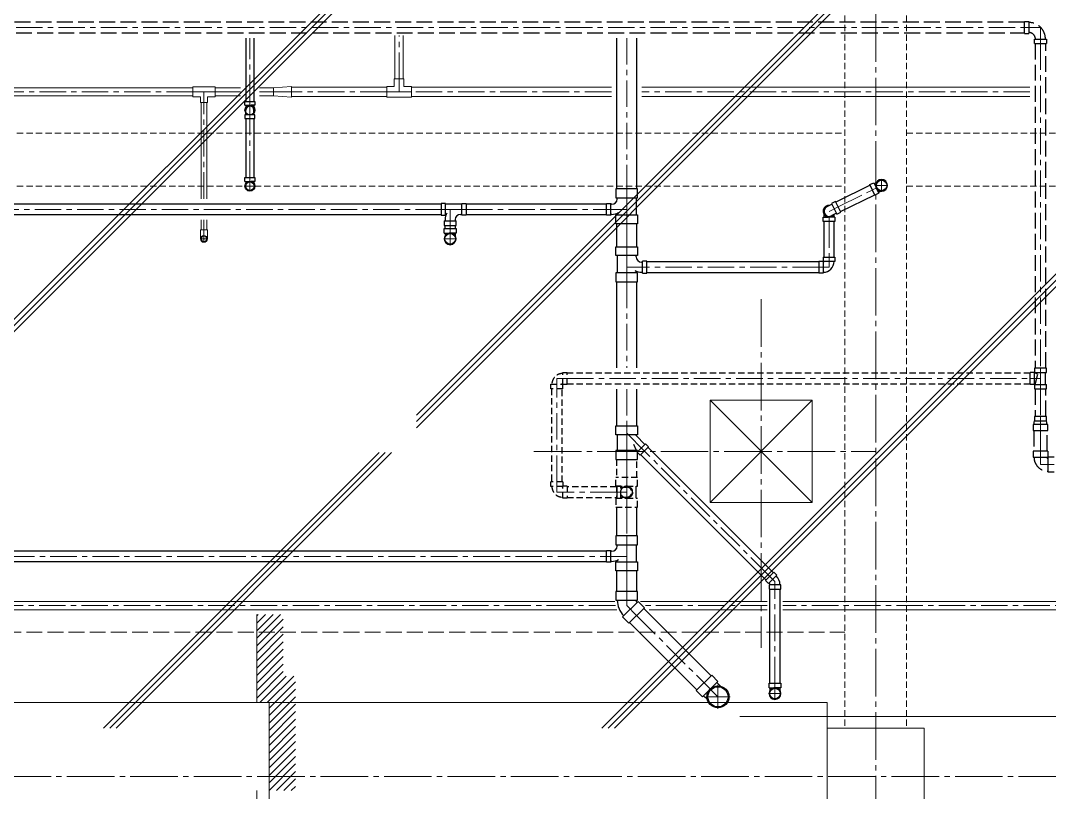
# Model space of a CAD drawing. Units: millimetres at full size. Extents: x -12803 to 120774, y -9413 to 101127.
# Drawn here: x 7895 to 13734, y 80592 to 84972 of the extents above; entities that cross this region are included whole.
import ezdxf

# ---------------------------------------------------------------- set-up
doc = ezdxf.new("R2010")
doc.units = ezdxf.units.MM
doc.header["$LTSCALE"] = 30
for name, pattern in [('CHAIN1', [8, 5, -1, 1, -1]), ('CHAIN2', [12, 9, -1, 1, -1]), ('DASHED1', [1.8, 1.2, -0.6]), ('DASHED3', [4, 3, -1])]:
    doc.linetypes.add(name, pattern=pattern)
for name, color, linetype, lineweight in [('0-1_1-2', 7, 'Continuous', 15), ('0-9_1-1', 7, 'CHAIN2', 15), ('3-1_1-10', 7, 'Continuous', 15), ('8-0_9-1', 7, 'Continuous', 15), ('9-1_配管－汚水１：硬質塩ビ管（ＤＶ）', 2, 'Continuous', 30), ('9-2_配管－給湯１２：ＨＴＬＰ（ＵＸ）', 3, 'Continuous', 20), ('9-3_配管－給水３：ＶＬＰ(ＶＤ)', 7, 'Continuous', 15)]:
    doc.layers.add(name, color=color, linetype=linetype, lineweight=lineweight)

msp = doc.modelspace()

# ---------------------------------------------------------------- linework, layer by layer
at = {"layer": '0-1_1-2', "linetype": 'DASHED1'}
for p, q in [((12573.23, 88457.27), (12573.23, 80957.27)), ((12923.23, 88457.27), (12923.23, 80957.27)), ((6848.23, 84332.27), (12573.23, 84332.27)), ((12923.23, 84332.27), (18573.23, 84332.27)), ((6848.23, 84032.27), (12573.23, 84032.27)), ((12923.23, 84032.27), (18573.23, 84032.27))]:
    msp.add_line(p, q, dxfattribs=at)
at = {"layer": '0-1_1-2'}
for p, q in [((11808.23, 82817.27), (12388.23, 82237.27)), ((11808.23, 82237.27), (12388.23, 82237.27)), ((6848.23, 81102.27), (12473.23, 81102.27)), ((12473.23, 81102.27), (12473.23, 80407.27)), ((12473.23, 81022.27), (22528.23, 81022.27))]:
    msp.add_line(p, q, dxfattribs=at)
at = {"layer": '0-1_1-2', "linetype": 'DASHED3'}
msp.add_line((6848.23, 81502.27), (12573.23, 81502.27), dxfattribs=at)
at = {"layer": '0-1_1-2'}
for points in [[(11808.23, 82817.27), (12388.23, 82817.27), (12388.23, 82237.27)], [(11808.23, 82817.27), (11808.23, 82237.27), (12388.23, 82817.27)], [(12473.23, 80957.27), (13023.23, 80957.27), (13023.23, 80407.27)]]:
    msp.add_lwpolyline(points, dxfattribs=at)
at = {"layer": '0-9_1-1'}
for p, q in [((12748.23, 93287.27), (12748.23, 74432.27)), ((12098.23, 83389.97), (12098.23, 81411.73)), ((10808.23, 82527.27), (12748.23, 82527.27)), ((-3001.77, 80682.27), (42248.23, 80682.27))]:
    msp.add_line(p, q, dxfattribs=at)
at = {"layer": '3-1_1-10'}
for p, q in [((1023.23, 76407.27), (13248.23, 88632.27)), ((1023.23, 76371.91), (13283.58, 88632.27)), ((4433.23, 79852.62), (13212.87, 88632.27)), ((10141.39, 82732.35), (15311.01, 87901.98)), ((10141.39, 82697), (15311.01, 87866.63)), ((10141.39, 82661.64), (15311.01, 87831.27)), ((11194.73, 80957.27), (15656.04, 85418.59)), ((11230.08, 80957.27), (15691.4, 85418.59)), ((11265.44, 80957.27), (15726.76, 85418.59)), ((8366.3, 80957.27), (9929.53, 82520.5)), ((8401.65, 80957.27), (9964.89, 82520.5)), ((8437.01, 80957.27), (10000.25, 82520.5)), ((9235.87, 81602.27), (9235.87, 81102.27)), ((9235.87, 81467.08), (9371.05, 81602.27)), ((9235.87, 81509.51), (9328.63, 81602.27)), ((9235.87, 81551.94), (9286.2, 81602.27)), ((9235.87, 81594.36), (9243.77, 81602.27)), ((9235.87, 81424.66), (9385.87, 81574.66)), ((9235.87, 81382.23), (9385.87, 81532.23)), ((9235.87, 81339.8), (9385.87, 81489.8)), ((9235.87, 81297.38), (9385.87, 81447.38)), ((9235.87, 81254.95), (9385.87, 81404.95)), ((9235.87, 81212.52), (9385.87, 81362.52)), ((9235.87, 81170.1), (9385.87, 81320.1)), ((9235.87, 81127.67), (9385.87, 81277.67)), ((9252.89, 81102.27), (9402.89, 81252.27)), ((9295.32, 81102.27), (9445.32, 81252.27)), ((9305.87, 81070.39), (9455.87, 81220.39)), ((9305.87, 81027.97), (9455.87, 81177.97)), ((9305.87, 80985.54), (9455.87, 81135.54)), ((9305.87, 81102.27), (9305.87, 80602.27)), ((9305.87, 80943.11), (9455.87, 81093.11)), ((9305.87, 80900.69), (9455.87, 81050.69)), ((9305.87, 80858.26), (9455.87, 81008.26)), ((9305.87, 80815.83), (9455.87, 80965.83)), ((9305.87, 80773.41), (9455.87, 80923.41)), ((9305.87, 80730.98), (9455.87, 80880.98)), ((9305.87, 80688.55), (9455.87, 80838.55)), ((9305.87, 80646.13), (9455.87, 80796.13)), ((9305.87, 80603.7), (9455.87, 80753.7)), ((9346.86, 80602.27), (9455.87, 80711.28)), ((9389.29, 80602.27), (9455.87, 80668.85)), ((9235.87, 80352.27), (9235.87, 80602.27)), ((9305.87, 80352.27), (9305.87, 80602.27)), ((9431.71, 80602.27), (9455.87, 80626.42))]:
    msp.add_line(p, q, dxfattribs=at)
at = {"layer": '8-0_9-1'}
for p, q in [((11977.09, 81023.52), (12772.5, 81023.52)), ((11978.49, 81022.12), (12771.1, 81022.12))]:
    msp.add_line(p, q, dxfattribs=at)
at = {"layer": '9-1_配管－汚水１：硬質塩ビ管（ＤＶ）', "linetype": 'DASHED3'}
for p, q in [((13591.88, 84962.27), (1870.23, 84962.27)), ((13616.88, 84965.77), (13616.88, 84898.77)), ((1870.23, 84902.27), (13591.88, 84902.27)), ((13591.88, 84898.77), (13616.88, 84898.77)), ((13649.38, 84841.27), (13716.38, 84841.27)), ((13652.88, 84841.27), (13652.88, 82999.82)), ((13712.88, 82999.82), (13712.88, 84841.27)), ((13649.38, 82974.32), (13623.88, 82974.32)), ((13649.38, 82906.82), (13649.38, 82974.82)), ((13649.38, 82974.82), (13664.17, 82966.96)), ((13654.28, 82913.52), (13668.64, 82965.16)), ((13711.48, 82906.82), (13711.48, 82974.82)), ((13649.38, 82906.82), (13649.38, 82881.82)), ((13649.38, 82906.82), (13716.38, 82906.82)), ((13654.28, 82906.82), (13654.28, 82913.52)), ((13716.38, 82881.82), (13716.38, 82906.82)), ((13649.38, 82881.82), (13716.38, 82881.82)), ((13652.88, 82881.82), (13652.88, 82725.25)), ((13712.88, 82725.25), (13712.88, 82881.82)), ((13645.38, 82680.25), (13649.38, 82700.25)), ((13720.38, 82680.25), (13716.38, 82700.25)), ((13644.88, 82645.25), (13644.88, 82529)), ((13720.88, 82529), (13720.88, 82645.25)), ((13724.38, 82529), (13724.38, 82494)), ((13641.38, 82494), (13724.38, 82494))]:
    msp.add_line(p, q, dxfattribs=at)
at = {"layer": '9-1_配管－汚水１：硬質塩ビ管（ＤＶ）', "color": 7, "linetype": 'CHAIN1', "lineweight": 15}
for p, q in [((1870.23, 84932.27), (13591.88, 84932.27)), ((13591.88, 84932.27), (13682.88, 84932.27)), ((13682.88, 84841.27), (13682.88, 84932.27)), ((9196.9, 84513.07), (9196.9, 84872.27)), ((11334.87, 84872.27), (11334.87, 84016.54)), ((13682.88, 84841.27), (13682.88, 82999.82)), ((9196.9, 84513.07), (9196.9, 84464.07)), ((9196.9, 84492.07), (9196.9, 84492.87)), ((9168.1, 84464.07), (9168.9, 84464.07)), ((9196.9, 84415.07), (9196.9, 84464.07)), ((9224.9, 84464.07), (9225.7, 84464.07)), ((9196.9, 84081.27), (9196.9, 84415.07)), ((9196.9, 84081.27), (9196.9, 84032.27)), ((9168.1, 84032.27), (9225.7, 84032.27)), ((9196.9, 84003.47), (9196.9, 84061.07)), ((11334.87, 84016.54), (11334.87, 83900.54)), ((12729.21, 84010.6), (12754.32, 84022.99)), ((12745.23, 84036.27), (12817.23, 84036.27)), ((12781.23, 84000.27), (12781.23, 84072.27)), ((12535.24, 83914.88), (12729.21, 84010.6)), ((7256.23, 83900.54), (10282.23, 83900.54)), ((10282.23, 83900.54), (10333.23, 83900.54)), ((10424.23, 83900.54), (10333.23, 83900.54)), ((10333.23, 83809.54), (10333.23, 83900.54)), ((10424.23, 83900.54), (11219.87, 83900.54)), ((11219.87, 83900.54), (11334.87, 83900.54)), ((11334.87, 83818.54), (11334.87, 83900.54)), ((12483.23, 83922.71), (12483.23, 83925.21)), ((12535.24, 83914.88), (12483.23, 83889.21)), ((12447.23, 83889.21), (12449.73, 83889.21)), ((12483.23, 83831.21), (12483.23, 83855.71)), ((12483.23, 83853.21), (12483.23, 83855.71)), ((10333.23, 83791.27), (10333.23, 83809.54)), ((10333.23, 83791.27), (10333.23, 83763.27)), ((11334.87, 83818.54), (11334.87, 83688.05)), ((12483.23, 83831.21), (12483.23, 83630.05)), ((10297.23, 83733.27), (10369.23, 83733.27)), ((10333.23, 83697.27), (10333.23, 83769.27)), ((11334.87, 83688.05), (11334.87, 83572.05)), ((12483.23, 83630.05), (12483.23, 83572.05)), ((11334.87, 83490.05), (11334.87, 83572.05)), ((11449.87, 83572.05), (11334.87, 83572.05)), ((12425.23, 83572.05), (11449.87, 83572.05)), ((12425.23, 83572.05), (12483.23, 83572.05)), ((11334.87, 83490.05), (11334.87, 83000.82)), ((13682.88, 82999.82), (13682.88, 82940.82)), ((10938.86, 82882.82), (10938.86, 82940.82)), ((10996.86, 82940.82), (10938.86, 82940.82)), ((10996.86, 82940.82), (13623.88, 82940.82)), ((13623.88, 82940.82), (13682.88, 82940.82)), ((13682.88, 82881.82), (13682.88, 82940.82)), ((10938.86, 82353.86), (10938.86, 82882.82)), ((11334.87, 82880.82), (11334.87, 82671.91)), ((13682.88, 82881.82), (13682.88, 82725.25)), ((11334.87, 82671.91), (11334.87, 82629.91)), ((13682.88, 82725.25), (13682.88, 82685.25)), ((13682.88, 82645.25), (13682.88, 82685.25)), ((11334.87, 82481.91), (11334.87, 82629.91)), ((11435.98, 82528.79), (11334.87, 82629.91)), ((13682.88, 82645.25), (13682.88, 82529)), ((12145.82, 81818.96), (11435.98, 82528.79)), ((13682.88, 82529), (13682.88, 82452)), ((11334.87, 82481.91), (11334.87, 82379.86)), ((13759.88, 82452), (13682.88, 82452)), ((11334.87, 82379.86), (11334.87, 82295.86)), ((10938.86, 82353.86), (10938.86, 82295.86)), ((10996.86, 82295.86), (10938.86, 82295.86)), ((11276.87, 82295.86), (10996.86, 82295.86)), ((11276.87, 82295.86), (11334.87, 82295.86)), ((11334.87, 82210.86), (11334.87, 82295.86)), ((11334.87, 82210.86), (11334.87, 82047.73)), ((11334.87, 82047.73), (11334.87, 81931.73)), ((7584.23, 81931.73), (11219.87, 81931.73)), ((11219.87, 81931.73), (11334.87, 81931.73)), ((11334.87, 81849.73), (11334.87, 81931.73)), ((11334.87, 81849.73), (11334.87, 81732.79)), ((12145.82, 81818.96), (12176.23, 81788.55)), ((12176.23, 81745.55), (12176.23, 81788.55)), ((12176.23, 81211.27), (12176.23, 81745.55)), ((11334.87, 81732.79), (11334.87, 81652.79)), ((11391.44, 81596.22), (11334.87, 81652.79)), ((11391.44, 81596.22), (11773.85, 81213.81)), ((11773.85, 81213.81), (11853.05, 81134.61)), ((11853.05, 81066.21), (11853.05, 81203.01)), ((12176.23, 81211.27), (12176.23, 81183.27)), ((12176.23, 81117.27), (12176.23, 81189.27)), ((11784.65, 81134.61), (11921.45, 81134.61)), ((12140.23, 81153.27), (12212.23, 81153.27))]:
    msp.add_line(p, q, dxfattribs=at)
at = {"layer": '9-1_配管－汚水１：硬質塩ビ管（ＤＶ）'}
for p, q in [((9172.9, 84872.27), (9172.9, 84513.07)), ((9220.9, 84513.07), (9220.9, 84872.27)), ((11277.87, 84872.27), (11277.87, 84016.54)), ((11391.87, 84016.54), (11391.87, 84872.27)), ((9168.9, 84491.07), (9168.9, 84513.07)), ((9168.9, 84491.07), (9189.48, 84491.07)), ((9174.4, 84491.07), (9174.4, 84480.74)), ((9224.9, 84491.07), (9204.31, 84491.07)), ((9219.4, 84491.07), (9219.4, 84480.74)), ((9174.4, 84437.07), (9174.4, 84464.07)), ((9219.4, 84437.07), (9219.4, 84464.07)), ((9172.9, 84415.07), (9172.9, 84081.27)), ((9220.9, 84081.27), (9220.9, 84415.07)), ((9168.9, 84059.27), (9168.9, 84081.27)), ((9168.9, 84059.27), (9189.48, 84059.27)), ((9174.4, 84059.27), (9174.4, 84048.93)), ((9224.9, 84059.27), (9204.31, 84059.27)), ((9219.4, 84059.27), (9219.4, 84048.93)), ((12715.94, 84037.5), (12521.96, 83941.78)), ((12736.81, 84051.7), (12750.36, 84024.25)), ((12739.02, 84047.22), (12752.83, 84054.03)), ((12766.46, 83991.62), (12752.91, 84019.08)), ((11280.97, 83958.98), (11280.97, 83966.54)), ((11388.77, 83966.54), (11388.77, 83868.54)), ((12548.51, 83887.98), (12742.49, 83983.7)), ((12766.46, 83991.62), (12744.04, 83980.56)), ((12764.25, 83996.11), (12778.05, 84002.92)), ((10282.23, 83930.54), (7256.23, 83930.54)), ((10399.23, 83929.14), (10307.23, 83929.14)), ((11219.87, 83930.54), (10424.23, 83930.54)), ((11244.87, 83867.04), (11244.87, 83934.04)), ((11251.05, 83929.06), (11244.87, 83929.06)), ((12500.21, 83929.37), (12470.61, 83914.77)), ((7256.23, 83870.54), (10282.23, 83870.54)), ((10304.55, 83842.13), (10304.55, 83834.54)), ((10307.23, 83871.94), (10310.87, 83871.94)), ((10361.75, 83842.02), (10361.75, 83834.54)), ((10391.67, 83871.94), (10399.23, 83871.94)), ((10424.23, 83870.54), (11219.87, 83870.54)), ((11251.15, 83871.87), (11244.87, 83871.87)), ((11280.97, 83868.54), (11280.97, 83878.18)), ((12449.73, 83856.21), (12477.46, 83856.21)), ((12454.73, 83856.21), (12454.73, 83871.61)), ((12516.73, 83856.21), (12488.99, 83856.21)), ((12525.43, 83878.26), (12495.84, 83863.66)), ((12511.73, 83856.21), (12511.73, 83871.5)), ((12516.73, 83856.21), (12516.73, 83831.21)), ((10299.73, 83834.54), (10366.73, 83834.54)), ((10299.73, 83766.27), (10299.73, 83791.27)), ((10303.23, 83809.54), (10303.23, 83791.27)), ((10363.23, 83791.27), (10363.23, 83809.54)), ((11277.87, 83818.54), (11277.87, 83688.05)), ((11391.87, 83688.05), (11391.87, 83818.54)), ((12453.23, 83831.21), (12453.23, 83630.05)), ((12513.23, 83630.05), (12513.23, 83831.21)), ((10299.73, 83766.27), (10327.46, 83766.27)), ((10304.73, 83766.27), (10304.73, 83750.87)), ((10366.73, 83766.27), (10338.99, 83766.27)), ((10361.73, 83766.27), (10361.73, 83750.87)), ((11280.97, 83638.05), (11280.97, 83540.05)), ((11388.77, 83630.49), (11388.77, 83638.05)), ((12449.73, 83630.05), (12449.73, 83605.05)), ((11388.77, 83540.05), (11388.77, 83549.7)), ((11418.69, 83600.57), (11424.87, 83600.57)), ((11424.87, 83538.55), (11424.87, 83605.55)), ((12425.23, 83602.05), (11449.87, 83602.05)), ((12425.23, 83605.55), (12425.23, 83538.55)), ((12516.73, 83605.05), (12449.73, 83605.05)), ((11277.87, 83490.05), (11277.87, 83000.82)), ((11391.87, 83000.82), (11391.87, 83490.05)), ((11418.58, 83543.38), (11424.87, 83543.38)), ((11449.87, 83542.05), (12425.23, 83542.05)), ((11277.87, 82880.82), (11277.87, 82671.91)), ((11391.87, 82671.91), (11391.87, 82880.82)), ((11280.97, 82621.91), (11280.97, 82531.91)), ((11388.77, 82616.46), (11388.77, 82621.91)), ((11438.53, 82566.7), (11388.77, 82616.46)), ((11388.77, 82535.56), (11376.27, 82565.74)), ((11394.62, 82522.78), (11441.99, 82570.16)), ((11388.77, 82531.91), (11388.77, 82535.56)), ((11398.08, 82526.25), (11388.77, 82535.56)), ((11414.77, 82507.58), (12124.61, 81797.74)), ((12167.03, 81840.17), (11457.2, 82550.01)), ((11277.87, 82210.86), (11277.87, 82047.73)), ((11391.87, 82047.73), (11391.87, 82210.86)), ((11280.97, 81990.17), (11280.97, 81997.73)), ((11388.77, 81997.73), (11388.77, 81899.73)), ((11219.87, 81961.73), (7584.23, 81961.73)), ((11244.87, 81898.23), (11244.87, 81965.23)), ((11251.05, 81960.25), (11244.87, 81960.25)), ((7584.23, 81901.73), (11219.87, 81901.73)), ((11251.15, 81903.05), (11244.87, 81903.05)), ((11280.97, 81899.73), (11280.97, 81909.37)), ((11277.87, 81849.73), (11277.87, 81732.79)), ((11391.87, 81732.79), (11391.87, 81849.73)), ((12146.23, 81745.55), (12146.23, 81211.27)), ((12206.23, 81211.27), (12206.23, 81745.55)), ((11814.16, 81254.11), (11431.74, 81636.53)), ((11351.13, 81555.92), (11733.55, 81173.5)), ((11853.05, 81222.29), (11809.21, 81178.45)), ((11846.68, 81215.93), (11867.78, 81194.84)), ((11765.37, 81134.61), (11730.01, 81169.97)), ((11765.37, 81134.61), (11809.21, 81178.45)), ((12142.73, 81186.27), (12142.73, 81211.27)), ((12142.73, 81186.27), (12170.46, 81186.27)), ((12147.73, 81186.27), (12147.73, 81170.87)), ((12209.73, 81186.27), (12181.99, 81186.27)), ((12204.73, 81186.27), (12204.73, 81170.87)), ((11771.73, 81140.98), (11792.82, 81119.88))]:
    msp.add_line(p, q, dxfattribs=at)
at = {"layer": '9-1_配管－汚水１：硬質塩ビ管（ＤＶ）', "linetype": 'DASHED1'}
for p, q in [((10996.86, 82907.32), (10996.86, 82974.32)), ((13623.88, 82970.82), (10996.86, 82970.82)), ((10905.36, 82907.82), (10972.36, 82907.82)), ((10972.36, 82882.82), (10972.36, 82907.82)), ((10996.86, 82910.82), (13623.88, 82910.82)), ((10908.86, 82882.82), (10908.86, 82353.86)), ((10968.86, 82353.86), (10968.86, 82882.82)), ((11277.87, 82481.91), (11277.87, 82379.86)), ((11391.87, 82379.86), (11391.87, 82481.91)), ((11396.87, 82379.86), (11272.87, 82379.86)), ((11272.87, 82329.86), (11272.87, 82379.86)), ((11396.87, 82329.86), (11396.87, 82379.86)), ((10972.36, 82353.86), (10905.36, 82353.86)), ((10996.86, 82329.36), (10971.86, 82329.36)), ((10971.86, 82262.36), (10971.86, 82329.36)), ((11276.87, 82325.86), (10996.86, 82325.86)), ((11272.87, 82329.86), (11334.87, 82329.86)), ((11280.97, 82295.86), (11280.97, 82329.86)), ((11301.87, 82324.36), (11334.87, 82324.36)), ((11334.87, 82329.86), (11396.87, 82329.86)), ((11388.77, 82295.86), (11388.77, 82329.86)), ((10996.86, 82265.86), (11276.87, 82265.86)), ((11280.97, 82260.86), (11280.97, 82295.86)), ((11301.87, 82267.36), (11334.87, 82267.36)), ((11388.77, 82260.86), (11388.77, 82295.86)), ((11272.87, 82260.86), (11272.87, 82210.86)), ((11272.87, 82260.86), (11334.87, 82260.86)), ((11272.87, 82210.86), (11396.87, 82210.86)), ((11334.87, 82260.86), (11396.87, 82260.86)), ((11396.87, 82210.86), (11396.87, 82260.86))]:
    msp.add_line(p, q, dxfattribs=at)
at = {"layer": '9-1_配管－汚水１：硬質塩ビ管（ＤＶ）', "linetype": 'DASHED3'}
for points in [[(13591.88, 84898.77), (13591.88, 84965.77), (13616.88, 84965.77)], [(13649.38, 84841.27), (13649.38, 84866.27), (13716.38, 84866.27), (13716.38, 84841.27)], [(13649.38, 82907.32), (13623.88, 82907.32), (13623.88, 82974.32)], [(13716.38, 82999.82), (13649.38, 82999.82), (13649.38, 82974.82)], [(13649.38, 82974.82), (13716.38, 82974.82), (13716.38, 82999.82)], [(13724.38, 82529), (13641.38, 82529), (13641.38, 82494)], [(13759.88, 82493.5), (13724.88, 82493.5), (13724.88, 82410.5), (13759.88, 82410.5)]]:
    msp.add_lwpolyline(points, dxfattribs=at)
at = {"layer": '9-1_配管－汚水１：硬質塩ビ管（ＤＶ）'}
for points in [[(9168.9, 84513.07), (9224.9, 84513.07), (9224.9, 84491.07)], [(9168.9, 84081.27), (9224.9, 84081.27), (9224.9, 84059.27)], [(12744.04, 83980.56), (12714.39, 84040.64), (12736.81, 84051.7)], [(11244.87, 83867.04), (11219.87, 83867.04), (11219.87, 83934.04), (11244.87, 83934.04)], [(12516.73, 83831.21), (12449.73, 83831.21), (12449.73, 83856.21)], [(10299.73, 83834.54), (10299.73, 83809.54), (10366.73, 83809.54), (10366.73, 83834.54)], [(10299.73, 83791.27), (10366.73, 83791.27), (10366.73, 83766.27)], [(12449.73, 83630.05), (12516.73, 83630.05), (12516.73, 83605.05)], [(11424.87, 83538.55), (11449.87, 83538.55), (11449.87, 83605.55), (11424.87, 83605.55)], [(12425.23, 83605.55), (12450.23, 83605.55), (12450.23, 83538.55), (12425.23, 83538.55)], [(11394.62, 82522.78), (11412.29, 82505.11), (11459.67, 82552.48), (11441.99, 82570.16)], [(11244.87, 81898.23), (11219.87, 81898.23), (11219.87, 81965.23), (11244.87, 81965.23)], [(11730.01, 81169.97), (11817.69, 81257.65), (11853.05, 81222.29)], [(12142.73, 81211.27), (12209.73, 81211.27), (12209.73, 81186.27)]]:
    msp.add_lwpolyline(points, dxfattribs=at)
for points in [[(9168.9, 84415.07), (9224.9, 84415.07), (9224.9, 84437.07), (9168.9, 84437.07)], [(11396.87, 84016.54), (11272.87, 84016.54), (11272.87, 83966.54), (11396.87, 83966.54)], [(10282.23, 83934.04), (10282.23, 83867.04), (10307.23, 83867.04), (10307.23, 83934.04)], [(10424.23, 83934.04), (10424.23, 83867.04), (10399.23, 83867.04), (10399.23, 83934.04)], [(12550.06, 83884.84), (12520.41, 83944.92), (12498, 83933.86), (12527.64, 83873.77)], [(11396.87, 83818.54), (11272.87, 83818.54), (11272.87, 83868.54), (11396.87, 83868.54)], [(11272.87, 83688.05), (11396.87, 83688.05), (11396.87, 83638.05), (11272.87, 83638.05)], [(11272.87, 83490.05), (11396.87, 83490.05), (11396.87, 83540.05), (11272.87, 83540.05)], [(11272.87, 82671.91), (11396.87, 82671.91), (11396.87, 82621.91), (11272.87, 82621.91)], [(11272.87, 82481.91), (11396.87, 82481.91), (11396.87, 82531.91), (11272.87, 82531.91)], [(11396.87, 82047.73), (11272.87, 82047.73), (11272.87, 81997.73), (11396.87, 81997.73)], [(11396.87, 81849.73), (11272.87, 81849.73), (11272.87, 81899.73), (11396.87, 81899.73)], [(12122.13, 81795.27), (12140.07, 81777.34), (12187.44, 81824.71), (12169.51, 81842.64)], [(12209.73, 81745.55), (12209.73, 81770.91), (12142.73, 81770.91), (12142.73, 81745.55)], [(11272.87, 81732.79), (11272.87, 81682.19), (11396.87, 81682.19), (11396.87, 81732.79)], [(11435.28, 81640.06), (11399.5, 81675.84), (11311.81, 81588.16), (11347.59, 81552.38)]]:
    msp.add_lwpolyline(points, close=True, dxfattribs=at)
at = {"layer": '9-1_配管－汚水１：硬質塩ビ管（ＤＶ）', "linetype": 'DASHED1'}
for points in [[(10996.86, 82907.32), (10971.86, 82907.32), (10971.86, 82974.32), (10996.86, 82974.32)], [(10972.36, 82882.82), (10905.36, 82882.82), (10905.36, 82907.82)], [(10972.36, 82353.86), (10972.36, 82328.86), (10905.36, 82328.86), (10905.36, 82353.86)], [(10996.86, 82329.36), (10996.86, 82262.36), (10971.86, 82262.36)]]:
    msp.add_lwpolyline(points, dxfattribs=at)
at = {"layer": '9-1_配管－汚水１：硬質塩ビ管（ＤＶ）', "linetype": 'DASHED3'}
for points in [[(13724.38, 82645.25), (13724.38, 82680.25), (13641.38, 82680.25), (13641.38, 82645.25)], [(13716.38, 82700.25), (13716.38, 82725.25), (13649.38, 82725.25), (13649.38, 82700.25)]]:
    msp.add_lwpolyline(points, close=True, dxfattribs=at)
at = {"layer": '9-1_配管－汚水１：硬質塩ビ管（ＤＶ）', "linetype": 'DASHED1'}
msp.add_lwpolyline([(11276.87, 82329.36), (11276.87, 82262.36), (11301.87, 82262.36), (11301.87, 82329.36)], close=True, dxfattribs=at)
at = {"layer": '9-1_配管－汚水１：硬質塩ビ管（ＤＶ）'}
for centre, radius in [((9196.9, 84464.07), 28), ((9196.9, 84032.27), 28), ((9196.9, 84032.27), 24), ((12781.23, 84036.27), 30), ((10333.23, 83733.27), 30), ((11853.05, 81134.61), 62), ((11853.05, 81134.61), 57), ((12176.23, 81153.27), 30)]:
    msp.add_circle(centre, radius, dxfattribs=at)
at = {"layer": '9-1_配管－汚水１：硬質塩ビ管（ＤＶ）', "linetype": 'DASHED1'}
msp.add_circle((11334.87, 82295.86), 33.5, dxfattribs=at)
at = {"layer": '9-1_配管－汚水１：硬質塩ビ管（ＤＶ）', "linetype": 'DASHED3'}
for centre, radius, start, end in [((13616.88, 84866.27), 94.5, 0, 90), ((13616.88, 84866.27), 37.5, 0, 90), ((13724.88, 82494), 78.5, 180, 270), ((13724.88, 82494), 5.5, 180, 270)]:
    msp.add_arc(centre, radius, start, end, dxfattribs=at)
at = {"layer": '9-1_配管－汚水１：硬質塩ビ管（ＤＶ）'}
for centre, radius, start, end in [((9196.9, 84464.07), 28, 323.47251, 216.52749), ((9196.9, 84464.07), 22.5, 0, 180), ((12781.23, 84036.27), 33.5, 90, 180), ((12781.23, 84036.27), 33.5, 180, 270), ((12781.23, 84036.27), 33.5, 0, 90), ((12781.23, 84036.27), 33.5, 270, 0), ((11251.05, 83958.98), 29.92, 270, 0), ((12483.23, 83889.21), 33.5, 84.55786, 327.972), ((12483.23, 83889.21), 28.5, 116.26493, 296.26493), ((10379.35, 83842.13), 74.8, 150, 180), ((10391.67, 83842.02), 29.92, 90, 180), ((11251.15, 83946.67), 74.8, 270, 300), ((10333.23, 83733.27), 33.5, 90, 180), ((10333.23, 83733.27), 33.5, 180, 270), ((10333.23, 83733.27), 33.5, 0, 90), ((10333.23, 83733.27), 33.5, 270, 0), ((11418.69, 83630.49), 29.92, 180, 270), ((11418.58, 83618.18), 74.8, 240, 270), ((12450.23, 83605.05), 61.5, 270, 0), ((12450.23, 83605.05), 4.5, 270, 0), ((11251.05, 81990.17), 29.92, 270, 0), ((11251.15, 81977.85), 74.8, 270, 300), ((12132.77, 81770.55), 71.96, 0, 45), ((12132.77, 81770.55), 14.96, 0, 45), ((11407.29, 81682.79), 125.43, 180, 225), ((11407.29, 81682.79), 19.43, 180, 225), ((12176.23, 81153.27), 33.5, 0, 180), ((12176.23, 81153.27), 33.5, 180, 270), ((12176.23, 81153.27), 33.5, 270, 0)]:
    msp.add_arc(centre, radius, start, end, dxfattribs=at)
at = {"layer": '9-1_配管－汚水１：硬質塩ビ管（ＤＶ）', "linetype": 'DASHED1'}
for centre, radius, start, end in [((10971.86, 82907.82), 61.5, 90, 180), ((10971.86, 82907.82), 4.5, 90, 180), ((10971.86, 82328.86), 61.5, 180, 270), ((10971.86, 82328.86), 4.5, 180, 270), ((11334.87, 82295.86), 33.5, 238.29293, 121.70707), ((11334.87, 82295.86), 28.5, 270, 90)]:
    msp.add_arc(centre, radius, start, end, dxfattribs=at)
at = {"layer": '9-2_配管－給湯１２：ＨＴＬＰ（ＵＸ）'}
for p, q in [((11267.04, 81676.3), (7571.23, 81676.3)), ((7571.23, 81627.7), (11279.62, 81627.7)), ((12131.23, 81676.3), (11414.04, 81676.3)), ((11461.79, 81627.7), (12131.23, 81627.7)), ((15176.23, 81676.3), (12221.23, 81676.3)), ((12221.23, 81627.7), (15176.23, 81627.7))]:
    msp.add_line(p, q, dxfattribs=at)
at = {"layer": '9-2_配管－給湯１２：ＨＴＬＰ（ＵＸ）', "color": 7, "linetype": 'CHAIN1', "lineweight": 15}
for p, q in [((11270.71, 81652), (7571.23, 81652)), ((12131.23, 81652), (11438.34, 81652)), ((15176.23, 81652), (12221.23, 81652))]:
    msp.add_line(p, q, dxfattribs=at)
at = {"layer": '9-3_配管－給水３：ＶＬＰ(ＶＤ)'}
for p, q in [((10020.08, 84887.27), (10020.08, 84640.27)), ((10066.38, 84640.27), (10066.38, 84887.27)), ((10071.23, 84640.27), (10015.23, 84640.27)), ((10071.23, 84640.27), (10071.23, 84598.27)), ((8873.31, 84590.42), (6327.14, 84590.42)), ((6327.14, 84544.12), (8873.31, 84544.12)), ((8999.31, 84595.27), (8999.31, 84539.27)), ((9142.9, 84590.42), (8999.31, 84590.42)), ((8999.31, 84544.12), (9142.9, 84544.12)), ((9330.01, 84590.42), (9250.9, 84590.42)), ((9250.9, 84544.12), (9330.01, 84544.12)), ((9432.01, 84598.27), (9330.01, 84590.77)), ((9330.01, 84590.77), (9330.01, 84543.77)), ((9432.01, 84536.27), (9330.01, 84543.77)), ((9432.01, 84598.27), (9432.01, 84536.27)), ((9973.23, 84593.27), (9432.01, 84593.27)), ((9432.01, 84541.27), (9973.23, 84541.27)), ((10113.23, 84598.27), (10071.23, 84598.27)), ((10113.23, 84536.27), (10113.23, 84598.27)), ((11247.87, 84593.27), (10113.23, 84593.27)), ((10113.23, 84541.27), (11247.87, 84541.27)), ((13622.88, 84593.27), (11421.87, 84593.27)), ((11421.87, 84541.27), (13622.88, 84541.27)), ((8955.81, 84507.27), (8916.81, 84507.27)), ((8920.81, 84507.27), (8920.81, 83960.54)), ((8951.81, 83960.54), (8951.81, 84507.27)), ((8999.31, 84539.27), (8955.81, 84539.27)), ((8955.81, 84507.27), (8955.81, 84539.27)), ((8920.81, 83840.54), (8920.81, 83785.19)), ((8951.81, 83785.19), (8951.81, 83840.54)), ((8916.81, 83785.19), (8916.81, 83733.19)), ((8955.81, 83785.19), (8916.81, 83785.19)), ((8955.81, 83785.19), (8955.81, 83733.19))]:
    msp.add_line(p, q, dxfattribs=at)
at = {"layer": '9-3_配管－給水３：ＶＬＰ(ＶＤ)', "linetype": 'CHAIN1'}
for p, q in [((10043.23, 84640.27), (10043.23, 84887.27)), ((10043.23, 84640.27), (10043.23, 84567.27)), ((8873.31, 84567.27), (6327.14, 84567.27)), ((8873.31, 84567.27), (8936.31, 84567.27)), ((8999.31, 84567.27), (8936.31, 84567.27)), ((8936.31, 84507.27), (8936.31, 84567.27)), ((9142.9, 84567.27), (8999.31, 84567.27)), ((9330.01, 84567.27), (9250.9, 84567.27)), ((9330.01, 84567.27), (9381.01, 84567.27)), ((9432.01, 84567.27), (9381.01, 84567.27)), ((9973.23, 84567.27), (9432.01, 84567.27)), ((9973.23, 84567.27), (10043.23, 84567.27)), ((10113.23, 84567.27), (10043.23, 84567.27)), ((11247.87, 84567.27), (10113.23, 84567.27)), ((13622.88, 84567.27), (11421.87, 84567.27)), ((8936.31, 83960.54), (8936.31, 84507.27)), ((8936.31, 83785.19), (8936.31, 83840.54)), ((8936.31, 83785.19), (8936.31, 83733.19)), ((8917.71, 83733.19), (8954.91, 83733.19)), ((8936.31, 83714.59), (8936.31, 83751.79))]:
    msp.add_line(p, q, dxfattribs=at)
at = {"layer": '9-3_配管－給水３：ＶＬＰ(ＶＤ)'}
for points in [[(10015.23, 84640.27), (10015.23, 84598.27), (9973.23, 84598.27)], [(8999.31, 84595.27), (8873.31, 84595.27), (8873.31, 84539.27)], [(10113.23, 84536.27), (9973.23, 84536.27), (9973.23, 84598.27)], [(8916.81, 84507.27), (8916.81, 84539.27), (8873.31, 84539.27)]]:
    msp.add_lwpolyline(points, dxfattribs=at)
for radius in [19.5, 15.5]:
    msp.add_circle((8936.31, 83733.19), radius, dxfattribs=at)

doc.saveas('drawing.dxf')
